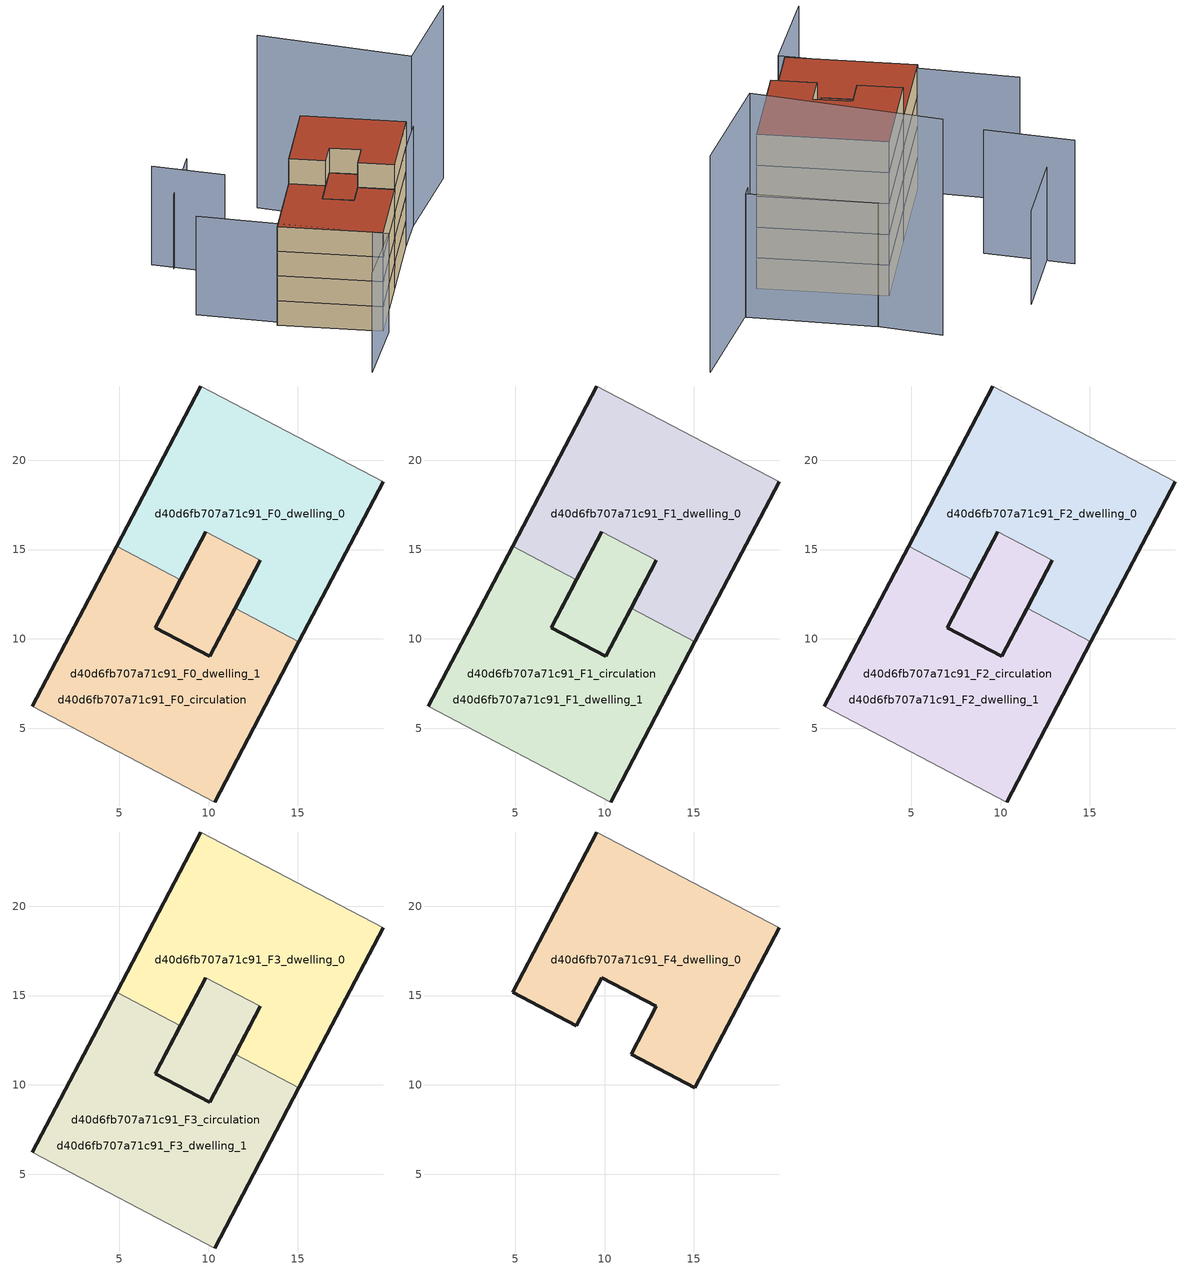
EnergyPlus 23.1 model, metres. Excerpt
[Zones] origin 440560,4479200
d40d6fb707a71c91_F0_dwelling_0
 floor ground (EU_floor_Construction): 19.77,18.8 15.05,9.83 11.48,11.71 12.89,14.4 9.83,16.01 8.42,13.32 4.85,15.19 9.56,24.16 z0
 wall outside (EU_wall_Construction): 9.56,24.16 4.85,15.19 / 8.42,13.32 9.83,16.01 / 12.89,14.4 11.48,11.71 / 15.05,9.83 19.77,18.8 z0:3
 wall adiabatic (EU_wall_Construction): 19.77,18.8 9.56,24.16 z0:3
 wall to d40d6fb707a71c91_F0_dwelling_1 (EU_wall_Construction): 4.85,15.19 8.42,13.32 / 11.48,11.71 15.05,9.83 z0:3
 wall to d40d6fb707a71c91_F0_circulation (EU_wall_Construction): 9.83,16.01 12.89,14.4 z0:3
d40d6fb707a71c91_F0_dwelling_1
 floor ground (EU_floor_Construction): 11.48,11.71 15.05,9.83 10.34,0.86 0.13,6.23 4.85,15.19 8.42,13.32 8.06,12.64 7,10.63 10.06,9.02 z0; 12.89,14.4 10.06,9.02 7,10.63 8.06,12.64 8.42,13.32 9.83,16.01 z0
 wall outside (EU_wall_Construction): 10.34,0.86 15.05,9.83 / 11.48,11.71 10.06,9.02 7,10.63 8.42,13.32 / 4.85,15.19 0.13,6.23 z0:3
 wall adiabatic (EU_wall_Construction): 0.13,6.23 10.34,0.86 z0:3
d40d6fb707a71c91_F0_circulation
 floor ground (EU_floor_Construction): 11.48,11.71 15.05,9.83 10.34,0.86 0.13,6.23 4.85,15.19 8.42,13.32 8.06,12.64 7,10.63 10.06,9.02 z0; 12.89,14.4 10.06,9.02 7,10.63 8.06,12.64 8.42,13.32 9.83,16.01 z0
 wall outside (EU_wall_Construction): 9.83,16.01 7,10.63 10.06,9.02 12.89,14.4 z0:3
d40d6fb707a71c91_F1_dwelling_0
 floor to d40d6fb707a71c91_F0_dwelling_0 (EU_floor_Construction): 19.77,18.8 15.05,9.83 11.48,11.71 12.89,14.4 9.83,16.01 8.42,13.32 4.85,15.19 9.56,24.16 z3
 wall outside (EU_wall_Construction): 9.56,24.16 4.85,15.19 / 8.42,13.32 9.83,16.01 / 12.89,14.4 11.48,11.71 / 15.05,9.83 19.77,18.8 z3:6
 wall adiabatic (EU_wall_Construction): 19.77,18.8 9.56,24.16 z3:6
 wall to d40d6fb707a71c91_F1_dwelling_1 (EU_wall_Construction): 4.85,15.19 8.42,13.32 / 11.48,11.71 15.05,9.83 z3:6
 wall to d40d6fb707a71c91_F1_circulation (EU_wall_Construction): 9.83,16.01 12.89,14.4 z3:6
d40d6fb707a71c91_F1_dwelling_1
 floor to d40d6fb707a71c91_F0_dwelling_1 (EU_floor_Construction): 11.48,11.71 15.05,9.83 10.34,0.86 0.13,6.23 4.85,15.19 8.42,13.32 7,10.63 10.06,9.02 z3; 12.89,14.4 11.48,11.71 10.06,9.02 7,10.63 8.42,13.32 9.83,16.01 z3
 wall outside (EU_wall_Construction): 10.34,0.86 15.05,9.83 / 11.48,11.71 10.06,9.02 7,10.63 8.42,13.32 / 4.85,15.19 0.13,6.23 z3:6
 wall adiabatic (EU_wall_Construction): 0.13,6.23 10.34,0.86 z3:6
d40d6fb707a71c91_F1_circulation
 floor to d40d6fb707a71c91_F0_circulation (EU_floor_Construction): 11.48,11.71 15.05,9.83 10.34,0.86 0.13,6.23 4.85,15.19 8.42,13.32 8.06,12.64 7,10.63 10.06,9.02 z3; 12.89,14.4 10.06,9.02 7,10.63 8.09,12.7 8.42,13.32 9.83,16.01 z3
 wall outside (EU_wall_Construction): 9.83,16.01 7,10.63 10.06,9.02 12.89,14.4 z3:6
d40d6fb707a71c91_F2_dwelling_0
 floor to d40d6fb707a71c91_F1_dwelling_0 (EU_floor_Construction): 19.77,18.8 15.05,9.83 11.48,11.71 12.89,14.4 9.83,16.01 8.42,13.32 4.85,15.19 9.56,24.16 z6
 wall outside (EU_wall_Construction): 9.56,24.16 4.85,15.19 / 8.42,13.32 9.83,16.01 / 12.89,14.4 11.48,11.71 / 15.05,9.83 19.77,18.8 z6:9
 wall adiabatic (EU_wall_Construction): 19.77,18.8 9.56,24.16 z6:9
 wall to d40d6fb707a71c91_F2_dwelling_1 (EU_wall_Construction): 4.85,15.19 8.42,13.32 / 11.48,11.71 15.05,9.83 z6:9
 wall to d40d6fb707a71c91_F2_circulation (EU_wall_Construction): 9.83,16.01 12.89,14.4 z6:9
d40d6fb707a71c91_F2_dwelling_1
 floor to d40d6fb707a71c91_F1_dwelling_1 (EU_floor_Construction): 11.48,11.71 15.05,9.83 10.34,0.86 0.13,6.23 4.85,15.19 8.42,13.32 7,10.63 10.06,9.02 z6; 12.89,14.4 11.48,11.71 10.06,9.02 7,10.63 8.42,13.32 9.83,16.01 z6
 wall outside (EU_wall_Construction): 10.34,0.86 15.05,9.83 / 11.48,11.71 10.06,9.02 7,10.63 8.42,13.32 / 4.85,15.19 0.13,6.23 z6:9
 wall adiabatic (EU_wall_Construction): 0.13,6.23 10.34,0.86 z6:9
d40d6fb707a71c91_F2_circulation
 floor to d40d6fb707a71c91_F1_circulation (EU_floor_Construction): 11.48,11.71 15.05,9.83 10.34,0.86 0.13,6.23 4.85,15.19 8.42,13.32 8.06,12.64 7,10.63 10.06,9.02 z6; 12.89,14.4 10.06,9.02 7,10.63 8.09,12.7 8.42,13.32 9.83,16.01 z6
 wall outside (EU_wall_Construction): 9.83,16.01 7,10.63 10.06,9.02 12.89,14.4 z6:9
d40d6fb707a71c91_F3_dwelling_0
 floor to d40d6fb707a71c91_F2_dwelling_0 (EU_floor_Construction): 19.77,18.8 15.05,9.83 11.48,11.71 12.89,14.4 9.83,16.01 8.42,13.32 4.85,15.19 9.56,24.16 z9
 wall outside (EU_wall_Construction): 9.56,24.16 4.85,15.19 / 8.42,13.32 9.83,16.01 / 12.89,14.4 11.48,11.71 / 15.05,9.83 19.77,18.8 z9:12
 wall adiabatic (EU_wall_Construction): 19.77,18.8 9.56,24.16 z9:12
 wall to d40d6fb707a71c91_F3_dwelling_1 (EU_wall_Construction): 4.85,15.19 8.42,13.32 / 11.48,11.71 15.05,9.83 z9:12
 wall to d40d6fb707a71c91_F3_circulation (EU_wall_Construction): 9.83,16.01 12.89,14.4 z9:12
d40d6fb707a71c91_F3_dwelling_1
 floor to d40d6fb707a71c91_F2_dwelling_1 (EU_floor_Construction): 11.48,11.71 15.05,9.83 10.34,0.86 0.13,6.23 4.85,15.19 8.42,13.32 7,10.63 10.06,9.02 z9; 12.89,14.4 11.48,11.71 10.06,9.02 7,10.63 8.42,13.32 9.83,16.01 z9
 wall outside (EU_wall_Construction): 10.34,0.86 15.05,9.83 / 11.48,11.71 10.06,9.02 7,10.63 8.42,13.32 / 4.85,15.19 0.13,6.23 z9:12
 wall adiabatic (EU_wall_Construction): 0.13,6.23 10.34,0.86 z9:12
 roof outside (EU_roof_Construction): 10.34,0.86 15.05,9.83 11.48,11.71 10.06,9.02 7,10.63 8.06,12.64 8.42,13.32 4.85,15.19 0.13,6.23 z12; 10.06,9.02 12.89,14.4 9.83,16.01 8.42,13.32 8.06,12.64 7,10.63 z12
d40d6fb707a71c91_F3_circulation
 floor to d40d6fb707a71c91_F2_circulation (EU_floor_Construction): 11.48,11.71 15.05,9.83 10.34,0.86 0.13,6.23 4.85,15.19 8.42,13.32 8.06,12.64 7,10.63 10.06,9.02 z9; 12.89,14.4 10.06,9.02 7,10.63 8.09,12.7 8.42,13.32 9.83,16.01 z9
 wall outside (EU_wall_Construction): 9.83,16.01 7,10.63 10.06,9.02 12.89,14.4 z9:12
 roof outside (EU_roof_Construction): 10.34,0.86 15.05,9.83 11.48,11.71 10.06,9.02 7,10.63 8.06,12.64 8.42,13.32 4.85,15.19 0.13,6.23 z12; 10.06,9.02 12.89,14.4 9.83,16.01 8.42,13.32 8.06,12.64 7,10.63 z12
d40d6fb707a71c91_F4_dwelling_0
 floor to d40d6fb707a71c91_F3_dwelling_0 (EU_floor_Construction): 19.77,18.8 15.05,9.83 11.48,11.71 12.89,14.4 9.83,16.01 8.42,13.32 4.85,15.19 9.56,24.16 z12
 wall outside (EU_wall_Construction): 9.56,24.16 4.85,15.19 8.42,13.32 9.83,16.01 12.89,14.4 11.48,11.71 15.05,9.83 19.77,18.8 z12:15
 wall adiabatic (EU_wall_Construction): 19.77,18.8 9.56,24.16 z12:15
 roof outside (EU_roof_Construction): 15.05,9.83 19.77,18.8 9.56,24.16 4.85,15.19 8.42,13.32 9.83,16.01 12.89,14.4 11.48,11.71 z15
shading: -7.23,11.58 10.78,0.4 / 10.78,0.4 5.82,-7.6 / -7.53,24.19 -0.89,19.57 / 19.71,18.54 9.7,24.25 / 9.7,24.25 12.47,29.11 / 12.47,29.11 22.48,23.4 / 22.48,23.4 19.71,18.54 z0:12; -1.33,29.86 -5.65,22.49 z0:9; 29,31.85 21.68,22.15 / 21.68,22.15 7.83,32.61 z0:21
[Building]
EU S2 Campaign: North Axis=0; Terrain=City; Solar Distribution=FullExterior
[Site:Location]
Madrid: Latitude=40.5; Longitude=-3.5; Time Zone=1; Elevation=609
[SizingPeriod:WeatherFileDays]
AnnualSizingPeriod: Begin Month=1; Begin Day of Month=1; End Month=12; End Day of Month=31; Day of Week for Start Day=Monday; Use Weather File Daylight Saving Period=No; Use Weather File Rain and Snow Indicators=No
[MATERIAL]
EU_InternalMass_Material: Roughness=MediumRough; Thickness=0.1; Conductivity=1; Density=1800; Specific Heat=900; Thermal Absorptance=0.9; Solar Absorptance=0.7; Visible Absorptance=0.7
[MATERIAL:NOMASS] Roughness=MediumRough; Thermal Absorptance=0.9; Solar Absorptance=0.7; Visible Absorptance=0.7
Name | Thermal Resistance
EU_wall_NoMass | 1.60022
EU_roof_NoMass | 1.57597
EU_floor_NoMass | 0.470652
[CONSTRUCTION]
EU_wall_Construction: EU_wall_NoMass
EU_roof_Construction: EU_roof_NoMass
EU_floor_Construction: EU_floor_NoMass
EU_InternalMass_Construction: EU_InternalMass_Material
[ZONE] Type=1; Multiplier=1; Ceiling Height=autocalculate; Floor Area=autocalculate; Part of Total Floor Area=Yes
Name | Volume
d40d6fb707a71c91_F0_dwelling_0; d40d6fb707a71c91_F1_dwelling_0; d40d6fb707a71c91_F2_dwelling_0; d40d6fb707a71c91_F3_dwelling_0; d40d6fb707a71c91_F4_dwelling_0 | 318.881
d40d6fb707a71c91_F0_dwelling_1; d40d6fb707a71c91_F0_circulation; d40d6fb707a71c91_F1_circulation; d40d6fb707a71c91_F2_circulation; d40d6fb707a71c91_F3_circulation | 381.956
d40d6fb707a71c91_F1_dwelling_1; d40d6fb707a71c91_F2_dwelling_1; d40d6fb707a71c91_F3_dwelling_1 | 381.957
[INTERNALMASS] Construction=EU_InternalMass_Construction
Name | Zone or ZoneList | Surface Area
d40d6fb707a71c91_F0_dwelling_0_EU_InternalMass | d40d6fb707a71c91_F0_dwelling_0 | 106.294
d40d6fb707a71c91_F0_dwelling_1_EU_InternalMass | d40d6fb707a71c91_F0_dwelling_1 | 106.294
d40d6fb707a71c91_F1_dwelling_0_EU_InternalMass | d40d6fb707a71c91_F1_dwelling_0 | 106.294
d40d6fb707a71c91_F1_dwelling_1_EU_InternalMass | d40d6fb707a71c91_F1_dwelling_1 | 106.294
d40d6fb707a71c91_F2_dwelling_0_EU_InternalMass | d40d6fb707a71c91_F2_dwelling_0 | 106.294
d40d6fb707a71c91_F2_dwelling_1_EU_InternalMass | d40d6fb707a71c91_F2_dwelling_1 | 106.294
d40d6fb707a71c91_F3_dwelling_0_EU_InternalMass | d40d6fb707a71c91_F3_dwelling_0 | 106.294
d40d6fb707a71c91_F3_dwelling_1_EU_InternalMass | d40d6fb707a71c91_F3_dwelling_1 | 106.294
d40d6fb707a71c91_F4_dwelling_0_EU_InternalMass | d40d6fb707a71c91_F4_dwelling_0 | 233.347
[OTHEREQUIPMENT] Fuel Type=Electricity; Design Level Calculation Method=Watts/Area; Power per Zone Floor Area=1; Fraction Latent=0; Fraction Radiant=0; Fraction Lost=0; Carbon Dioxide Generation Rate=0; EndUse Subcategory=EU_Step8_InternalGains
Name | Zone or ZoneList or Space or SpaceList | Schedule
EU_Step8_InternalGain_d40d6fb707a71c91_F0_dwelling_0_f000 | d40d6fb707a71c91_F0_dwelling_0 | EU_Step8_GainSchedule_d40d6fb707a71c91_F0_dwelling_0_f000
EU_Step8_InternalGain_d40d6fb707a71c91_F0_dwelling_1_f000 | d40d6fb707a71c91_F0_dwelling_1 | EU_Step8_GainSchedule_d40d6fb707a71c91_F0_dwelling_1_f000
EU_Step8_InternalGain_d40d6fb707a71c91_F1_dwelling_0_f000 | d40d6fb707a71c91_F1_dwelling_0 | EU_Step8_GainSchedule_d40d6fb707a71c91_F1_dwelling_0_f000
EU_Step8_InternalGain_d40d6fb707a71c91_F1_dwelling_1_f000 | d40d6fb707a71c91_F1_dwelling_1 | EU_Step8_GainSchedule_d40d6fb707a71c91_F1_dwelling_1_f000
EU_Step8_InternalGain_d40d6fb707a71c91_F2_dwelling_0_f000 | d40d6fb707a71c91_F2_dwelling_0 | EU_Step8_GainSchedule_d40d6fb707a71c91_F2_dwelling_0_f000
EU_Step8_InternalGain_d40d6fb707a71c91_F2_dwelling_1_f000 | d40d6fb707a71c91_F2_dwelling_1 | EU_Step8_GainSchedule_d40d6fb707a71c91_F2_dwelling_1_f000
EU_Step8_InternalGain_d40d6fb707a71c91_F3_dwelling_0_f000 | d40d6fb707a71c91_F3_dwelling_0 | EU_Step8_GainSchedule_d40d6fb707a71c91_F3_dwelling_0_f000
EU_Step8_InternalGain_d40d6fb707a71c91_F3_dwelling_1_f000 | d40d6fb707a71c91_F3_dwelling_1 | EU_Step8_GainSchedule_d40d6fb707a71c91_F3_dwelling_1_f000
EU_Step8_InternalGain_d40d6fb707a71c91_F4_dwelling_0_f000 | d40d6fb707a71c91_F4_dwelling_0 | EU_Step8_GainSchedule_d40d6fb707a71c91_F4_dwelling_0_f000
[ZONEINFILTRATION:DESIGNFLOWRATE] Schedule=EU_AlwaysOn; Design Flow Rate Calculation Method=Flow/Area; Flow Rate per Floor Area=0.0005; Constant Term Coefficient=1; Temperature Term Coefficient=0; Velocity Term Coefficient=0; Velocity Squared Term Coefficient=0
Name | Zone or ZoneList or Space or SpaceList
EU_Circulation_Infiltration_d40d6fb707a71c91_F0_circulation | d40d6fb707a71c91_F0_circulation
EU_Circulation_Infiltration_d40d6fb707a71c91_F1_circulation | d40d6fb707a71c91_F1_circulation
EU_Circulation_Infiltration_d40d6fb707a71c91_F2_circulation | d40d6fb707a71c91_F2_circulation
EU_Circulation_Infiltration_d40d6fb707a71c91_F3_circulation | d40d6fb707a71c91_F3_circulation
[ZONEVENTILATION:DESIGNFLOWRATE] Schedule=EU_AlwaysOn; Design Flow Rate Calculation Method=AirChanges/Hour; Air Changes per Hour=0.480704; Ventilation Type=Natural; Fan Pressure Rise=0; Fan Total Efficiency=1; Constant Term Coefficient=1; Temperature Term Coefficient=0; Velocity Term Coefficient=0; Velocity Squared Term Coefficient=0; Minimum Indoor Temperature=-100; Maximum Indoor Temperature=100; Delta Temperature=-100; Minimum Outdoor Temperature=-100; Maximum Outdoor Temperature=100; Maximum Wind Speed=40
Name | Zone or ZoneList or Space or SpaceList
EU_ConstantAir_d40d6fb707a71c91_F0_dwelling_0 | d40d6fb707a71c91_F0_dwelling_0
EU_ConstantAir_d40d6fb707a71c91_F0_dwelling_1 | d40d6fb707a71c91_F0_dwelling_1
EU_ConstantAir_d40d6fb707a71c91_F1_dwelling_0 | d40d6fb707a71c91_F1_dwelling_0
EU_ConstantAir_d40d6fb707a71c91_F1_dwelling_1 | d40d6fb707a71c91_F1_dwelling_1
EU_ConstantAir_d40d6fb707a71c91_F2_dwelling_0 | d40d6fb707a71c91_F2_dwelling_0
EU_ConstantAir_d40d6fb707a71c91_F2_dwelling_1 | d40d6fb707a71c91_F2_dwelling_1
EU_ConstantAir_d40d6fb707a71c91_F3_dwelling_0 | d40d6fb707a71c91_F3_dwelling_0
EU_ConstantAir_d40d6fb707a71c91_F3_dwelling_1 | d40d6fb707a71c91_F3_dwelling_1
EU_ConstantAir_d40d6fb707a71c91_F4_dwelling_0 | d40d6fb707a71c91_F4_dwelling_0
[HVACTEMPLATE:THERMOSTAT] Constant Heating Setpoint=20; Constant Cooling Setpoint=50
EU_HeatOnly_d40d6fb707a71c91_F0_dwelling_0; EU_HeatOnly_d40d6fb707a71c91_F0_dwelling_1; EU_HeatOnly_d40d6fb707a71c91_F1_dwelling_0; EU_HeatOnly_d40d6fb707a71c91_F1_dwelling_1; EU_HeatOnly_d40d6fb707a71c91_F2_dwelling_0; EU_HeatOnly_d40d6fb707a71c91_F2_dwelling_1; EU_HeatOnly_d40d6fb707a71c91_F3_dwelling_0; EU_HeatOnly_d40d6fb707a71c91_F3_dwelling_1; EU_HeatOnly_d40d6fb707a71c91_F4_dwelling_0
[HVACTEMPLATE:ZONE:IDEALLOADSAIRSYSTEM] System Availability Schedule=EU_AlwaysOn; Maximum Heating Supply Air Temperature=50; Minimum Cooling Supply Air Temperature=13; Maximum Heating Supply Air Humidity Ratio=0.0156; Minimum Cooling Supply Air Humidity Ratio=0.0077; Heating Limit=NoLimit; Cooling Limit=NoLimit; Heating Availability Schedule=EU_AlwaysOn; Cooling Availability Schedule=EU_CoolingOff; Dehumidification Control Type=ConstantSensibleHeatRatio; Cooling Sensible Heat Ratio=0.7; Dehumidification Setpoint=60; Humidification Control Type=None; Humidification Setpoint=30; Outdoor Air Method=None; Outdoor Air Flow Rate per Person=0.00944; Outdoor Air Flow Rate per Zone Floor Area=0; Outdoor Air Flow Rate per Zone=0; Demand Controlled Ventilation Type=None; Outdoor Air Economizer Type=NoEconomizer; Heat Recovery Type=None; Sensible Heat Recovery Effectiveness=0.7; Latent Heat Recovery Effectiveness=0.65
Name | Template Thermostat
d40d6fb707a71c91_F0_dwelling_0 | EU_HeatOnly_d40d6fb707a71c91_F0_dwelling_0
d40d6fb707a71c91_F0_dwelling_1 | EU_HeatOnly_d40d6fb707a71c91_F0_dwelling_1
d40d6fb707a71c91_F1_dwelling_0 | EU_HeatOnly_d40d6fb707a71c91_F1_dwelling_0
d40d6fb707a71c91_F1_dwelling_1 | EU_HeatOnly_d40d6fb707a71c91_F1_dwelling_1
d40d6fb707a71c91_F2_dwelling_0 | EU_HeatOnly_d40d6fb707a71c91_F2_dwelling_0
d40d6fb707a71c91_F2_dwelling_1 | EU_HeatOnly_d40d6fb707a71c91_F2_dwelling_1
d40d6fb707a71c91_F3_dwelling_0 | EU_HeatOnly_d40d6fb707a71c91_F3_dwelling_0
d40d6fb707a71c91_F3_dwelling_1 | EU_HeatOnly_d40d6fb707a71c91_F3_dwelling_1
d40d6fb707a71c91_F4_dwelling_0 | EU_HeatOnly_d40d6fb707a71c91_F4_dwelling_0
[SIZING:ZONE] Zone Cooling Design Supply Air Temperature Input Method=SupplyAirTemperature; Zone Cooling Design Supply Air Temperature=13; Zone Heating Design Supply Air Temperature Input Method=SupplyAirTemperature; Zone Heating Design Supply Air Temperature=50; Zone Cooling Design Supply Air Humidity Ratio=0.008; Zone Heating Design Supply Air Humidity Ratio=0.008; Cooling Design Air Flow Method=DesignDay; Cooling Design Air Flow Rate=0; Cooling Minimum Air Flow per Zone Floor Area=0.000762; Cooling Minimum Air Flow=0; Cooling Minimum Air Flow Fraction=0.2; Heating Design Air Flow Method=DesignDay; Heating Design Air Flow Rate=0; Heating Maximum Air Flow per Zone Floor Area=0.002032; Heating Maximum Air Flow=0.141576; Heating Maximum Air Flow Fraction=0.3; Account for Dedicated Outdoor Air System=No; Dedicated Outdoor Air System Control Strategy=NeutralSupplyAir; Dedicated Outdoor Air Low Setpoint Temperature for Design=autosize; Dedicated Outdoor Air High Setpoint Temperature for Design=autosize; Zone Load Sizing Method=Sensible Load Only No Latent Load; Zone Latent Cooling Design Supply Air Humidity Ratio Input Method=HumidityRatioDifference; Zone Cooling Design Supply Air Humidity Ratio Difference=0.005; Zone Latent Heating Design Supply Air Humidity Ratio Input Method=HumidityRatioDifference; Zone Humidification Design Supply Air Humidity Ratio Difference=0.005
d40d6fb707a71c91_F0_dwelling_0; d40d6fb707a71c91_F0_dwelling_1; d40d6fb707a71c91_F1_dwelling_0; d40d6fb707a71c91_F1_dwelling_1; d40d6fb707a71c91_F2_dwelling_0; d40d6fb707a71c91_F2_dwelling_1; d40d6fb707a71c91_F3_dwelling_0; d40d6fb707a71c91_F3_dwelling_1; d40d6fb707a71c91_F4_dwelling_0
[SCHEDULE:CONSTANT]
Name | Hourly Value
EU_AlwaysOn | 1
EU_CoolingOff | 0
[SCHEDULE:FILE] Column Number=1; Rows to Skip at Top=0; Number of Hours of Data=8760; Column Separator=Comma; Interpolate to Timestep=No; Minutes per Item=60; Adjust Schedule for Daylight Savings=Yes
Name | File
EU_Step8_GainSchedule_d40d6fb707a71c91_F0_dwelling_0_f000 | ../../schedules/d40d6fb707a71c91/d40d6fb707a71c91_F0_dwelling_0_f000_gain.csv
EU_Step8_GainSchedule_d40d6fb707a71c91_F0_dwelling_1_f000 | ../../schedules/d40d6fb707a71c91/d40d6fb707a71c91_F0_dwelling_1_f000_gain.csv
EU_Step8_GainSchedule_d40d6fb707a71c91_F1_dwelling_0_f000 | ../../schedules/d40d6fb707a71c91/d40d6fb707a71c91_F1_dwelling_0_f000_gain.csv
EU_Step8_GainSchedule_d40d6fb707a71c91_F1_dwelling_1_f000 | ../../schedules/d40d6fb707a71c91/d40d6fb707a71c91_F1_dwelling_1_f000_gain.csv
EU_Step8_GainSchedule_d40d6fb707a71c91_F2_dwelling_0_f000 | ../../schedules/d40d6fb707a71c91/d40d6fb707a71c91_F2_dwelling_0_f000_gain.csv
EU_Step8_GainSchedule_d40d6fb707a71c91_F2_dwelling_1_f000 | ../../schedules/d40d6fb707a71c91/d40d6fb707a71c91_F2_dwelling_1_f000_gain.csv
EU_Step8_GainSchedule_d40d6fb707a71c91_F3_dwelling_0_f000 | ../../schedules/d40d6fb707a71c91/d40d6fb707a71c91_F3_dwelling_0_f000_gain.csv
EU_Step8_GainSchedule_d40d6fb707a71c91_F3_dwelling_1_f000 | ../../schedules/d40d6fb707a71c91/d40d6fb707a71c91_F3_dwelling_1_f000_gain.csv
EU_Step8_GainSchedule_d40d6fb707a71c91_F4_dwelling_0_f000 | ../../schedules/d40d6fb707a71c91/d40d6fb707a71c91_F4_dwelling_0_f000_gain.csv
